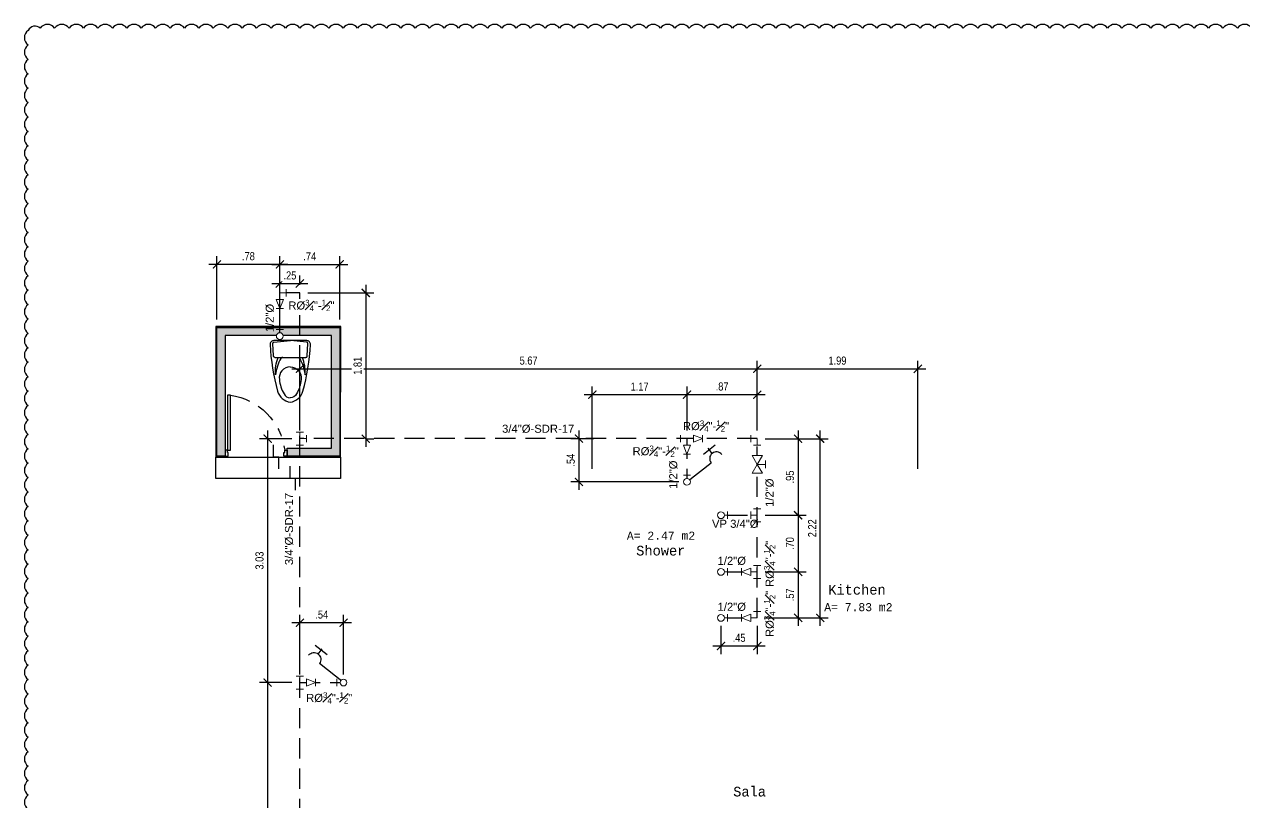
# Model space of a CAD drawing. Header units: metres. Extents: x 2 to 147, y 24 to 94.
# Drawn here: x 30.38 to 45.51, y 33.33 to 42.98 of the extents above; entities that cross this region are included whole.
import ezdxf

# ---------------------------------------------------------------- set-up
doc = ezdxf.new("R2010")
doc.units = ezdxf.units.M
doc.header["$MEASUREMENT"] = 0
doc.header["$PDMODE"] = 35
for name, pattern in [('BORDER2', [0.875, 0.25, -0.125, 0.25, -0.125, 0, -0.125]), ('CONTINOUS', [0]), ('HIDDEN', [0.375, 0.25, -0.125])]:
    doc.linetypes.add(name, pattern=pattern)
doc.layers.get('Defpoints').update_dxf_attribs({"color": 171})
for name, color, linetype in [('001-Paredes', 1, 'Continuous'), ('002-TextoAmbiente', 1, 'Continuous'), ('005-Piso', 1, 'Continuous'), ('010-Mobiliario', 8, 'Continuous'), ('011-Puertas y Ventanas', 1, 'Continuous'), ('A POT', 4, 'HIDDEN'), ('A RES textos', 2, 'Continuous'), ('AP TEXTOS', 2, 'Continuous')]:
    doc.layers.add(name, color=color, linetype=linetype)
doc.layers.add('A POT accesorios', color=3, linetype='Continuous', lineweight=18)
doc.styles.add('ARIAL', font='arial.ttf')
doc.styles.add('COTAS', font='ARIALN.TTF')
doc.styles.add('romans', font='romans.shx', dxfattribs={"height": 1.8})
doc.dimstyles.new('ESC-50', dxfattribs={"dimtxt": 0.1, "dimasz": 0.1, "dimexe": 0.1, "dimexo": 0.1, "dimgap": 0.05, "dimtad": 1, "dimzin": 4, "dimdsep": 46, "dimtxsty": 'COTAS', "dimblk": 'ARCHTICK', "dimcen": 0.1, "dimdle": 0.1, "dimclrd": 1, "dimclre": 1, "dimclrt": 2, "dimazin": 0, "dimtfac": 0.75, "dimtmove": 1, "dimatfit": 3, "dimldrblk": 'FLE', "dimfxl": 0.1, "dimtvp": 1.5, "dimtfill": 1, "dimtolj": 1, "dimtzin": 0, "dimarcsym": 0})

# ---------------------------------------------------------------- blocks, each defined once
blk = doc.blocks.new('A$C2AB82CD6')
at = {"color": 0, "linetype": 'Continuous'}
for p, q in [((0.0482, 0.1094), (0.0879, 0.1491)), ((0.0807, 0.1166), (0.0636, 0.1337)), ((0, 0), (0.0807, 0.0807))]:
    blk.add_line(p, q, dxfattribs=at)
blk.add_arc((0.0986, 0.0986), 0.0254, 45, 225, dxfattribs=at)
blk = doc.blocks.new('A$C1b8cae82')
blk.add_wipeout([(0, 0.042), (0.011, 0.041), (0.021, 0.037), (0.03, 0.03), (0.037, 0.021), (0.041, 0.011), (0.042, 0), (0.041, -0.011), (0.037, -0.021), (0.03, -0.03), (0.021, -0.037), (0.011, -0.041), (0, -0.042), (-0.011, -0.041), (-0.021, -0.037), (-0.03, -0.03), (-0.037, -0.021), (-0.041, -0.011), (-0.042, 0), (-0.041, 0.011), (-0.037, 0.021), (-0.03, 0.03), (-0.021, 0.037), (-0.011, 0.041)])
at = {"color": 0, "linetype": 'Continuous'}
for points in [[(-0.045, 0.081), (0.045, 0.081)], [(0, 0.042), (0, 0.081)]]:
    blk.add_lwpolyline(points, dxfattribs=at)
blk.add_circle((0, 0), 0.0424, dxfattribs=at)
blk = doc.blocks.new('A$C651ad4a3')
at = {"color": 0}
blk.add_wipeout([(-0.045, 0), (0.045, 0), (0, -0.113)], dxfattribs=at)
blk.add_lwpolyline([(-0.045, 0), (0, -0.113), (0.045, 0)], close=True, dxfattribs=at)
blk.add_lwpolyline([(-0.045, -0.113), (0.045, -0.113)], dxfattribs=at)
blk = doc.blocks.new('A$C4c8fdb71')
at = {"color": 0}
for points in [[(0.045, 0.081), (-0.045, 0.081)], [(0, 0.081), (0, -0.081)], [(0, 0), (0.081, 0)], [(0.081, 0.045), (0.081, -0.045)], [(0.045, -0.081), (-0.045, -0.081)]]:
    blk.add_lwpolyline(points, dxfattribs=at)
blk = doc.blocks.new('INODORO-PETITGARZON-PLANTA')
blk.add_lwpolyline([(0.78, 0, -0.292943), (0.644, -0.158, -0.052692), (0.065, -0.251, -0.422078), (0.017, -0.204), (0.017, -0.204), (0.017, 0.204), (0.017, 0.204, -0.422078), (0.065, 0.251, -0.052692), (0.644, 0.158, -0.292943)], format="xyb", close=True)
for points in [[(0.225, 0.19, 0.414449), (0.207, 0.209), (0.051, 0.217, 0.398758), (0.034, 0.203), (0.017, -0.001)], [(0.225, 0.192), (0.225, -0.192, -0.414449), (0.207, -0.21), (0.051, -0.219, -0.398758), (0.034, -0.204), (0.017, -0.001)], [(0.225, 0.093, -0.279736), (0.237, 0.115, -0.109692), (0.441, 0.183, 0.108214), (0.225, 0.151, 0.108214)], [(0.343, 0, -0.468214), (0.499, 0.134, -0.125087), (0.677, 0.077, -0.28707), (0.726, 0, -1.078007)], [(0.343, 0, 0.468214), (0.499, -0.134, 0.125087), (0.677, -0.077, 0.28707), (0.726, 0, 1.078007)], [(0.225, -0.093, 0.279736), (0.237, -0.115, 0.109692), (0.441, -0.183, -0.108214), (0.225, -0.151, -0.108214)]]:
    blk.add_lwpolyline(points, format="xyb")
blk = doc.blocks.new('door001')
at = {"layer": '011-Puertas y Ventanas'}
for points in [[(-0.075, 0), (0, 0), (0, -0.04), (-0.045, -0.04), (-0.045, -0.03), (-0.075, -0.03)], [(-0.075, -0.03), (-0.075, -0.066), (-0.756, -0.066), (-0.756, -0.03)], [(-0.075, -0.74), (-0.075, -0.77), (0, -0.77), (0, -0.73), (-0.045, -0.73), (-0.045, -0.74)]]:
    blk.add_lwpolyline(points, close=True, dxfattribs=at)
at = {"layer": '011-Puertas y Ventanas', "color": 1, "linetype": 'BORDER2'}
blk.add_arc((0.021, 0.038), 0.784, 187.6333, 262.9326, dxfattribs=at)
blk = doc.blocks.new('A$C6b87ac3d')
at = {"color": 0}
for points in [[(0.045, 0.081), (-0.045, 0.081)], [(0, 0.081), (0, 0), (0.081, 0)], [(0.081, 0.045), (0.081, -0.045)]]:
    blk.add_lwpolyline(points, dxfattribs=at)
blk = doc.blocks.new('A$C65436E00')
at = {"color": 8, "linetype": 'CONTINOUS'}
blk.add_wipeout([(0.11, 0.064), (0, 0), (0.11, -0.064)], dxfattribs=at)
blk.add_wipeout([(-0.11, 0.064), (0, 0), (-0.11, -0.064)], dxfattribs=at)
at = {"color": 0, "linetype": 'CONTINOUS'}
for p, q in [((-0.047, 0.102), (0.047, 0.102)), ((0, 0), (0, 0.102))]:
    blk.add_line(p, q, dxfattribs=at)
for points in [[(-0.11, -0.064), (0, 0), (-0.11, 0.064)], [(0.11, -0.064), (0, 0), (0.11, 0.064)]]:
    blk.add_lwpolyline(points, close=True, dxfattribs=at)
blk = doc.blocks.new('_ARCHTICK')
at = {"color": 0, "linetype": 'ByBlock', "const_width": 0.15}
blk.add_lwpolyline([(-0.5, -0.5), (0.5, 0.5)], dxfattribs=at)
blk = doc.blocks.new('*D217')
at = {"layer": 'A RES textos', "color": 1, "lineweight": -2, "transparency": 16777216}
for p, q in [((33.794, 37.945), (33.794, 38.812)), ((39.467, 37.945), (39.467, 38.812)), ((33.694, 38.712), (39.567, 38.712))]:
    blk.add_line(p, q, dxfattribs=at)
at = {"layer": 'Defpoints', "color": 0, "transparency": 16777216}
for p in [(39.467, 38.712), (33.794, 37.845), (39.467, 37.845)]:
    blk.add_point(p, dxfattribs=at)
at = {"layer": 'A RES textos', "color": 1, "lineweight": -2, "transparency": 16777216, "xscale": 0.1, "yscale": 0.1, "zscale": 0.1, "rotation": 180}
blk.add_blockref('_ARCHTICK', (33.794, 38.712), dxfattribs=at)
at = {"layer": 'A RES textos', "color": 1, "lineweight": -2, "transparency": 16777216, "xscale": 0.1, "yscale": 0.1, "zscale": 0.1}
blk.add_blockref('_ARCHTICK', (39.467, 38.712), dxfattribs=at)
at = {"layer": 'A RES textos', "color": 2, "transparency": 16777216, "insert": (36.631, 38.813), "char_height": 0.1, "attachment_point": 5, "style": 'COTAS', "bg_fill": 3, "box_fill_scale": 1.25, "bg_fill_color": 256, "bg_fill_true_color": 13158600, "bg_fill_transparency": 0}
blk.add_mtext('\\A1;5.67', dxfattribs=at)
blk = doc.blocks.new('FLE')
at = {"linetype": 'Continuous'}
h = blk.add_hatch(color=2, dxfattribs=at)
h.paths.add_polyline_path([(-0.57, -0.62), (-0.42, -0.71), (0, 0), (-0.2, 0)])
h.paths.add_polyline_path([(-0.42, 0.71), (-0.57, 0.62), (-0.2, 0), (0, 0)])
at = {"color": 1, "linetype": 'Continuous'}
for p, q in [((0, 0), (-1, 0)), ((-0.31, 0.77), (-0.69, 0.55)), ((-0.2, 0), (-0.64, 0.73)), ((-0.2, 0), (-0.64, -0.73)), ((0.07, -0.11), (-0.49, 0.82)), ((0.07, 0.11), (-0.49, -0.82)), ((-0.69, -0.55), (-0.31, -0.77))]:
    blk.add_line(p, q, dxfattribs=at)
blk = doc.blocks.new('*D218')
at = {"layer": 'A RES textos', "color": 1, "lineweight": -2, "transparency": 16777216}
for p, q in [((39.467, 37.945), (39.467, 38.812)), ((41.458, 37.47), (41.458, 38.812)), ((39.367, 38.712), (41.558, 38.712))]:
    blk.add_line(p, q, dxfattribs=at)
at = {"layer": 'Defpoints', "color": 0, "transparency": 16777216}
for p in [(41.458, 38.712), (39.467, 37.845), (41.458, 37.37)]:
    blk.add_point(p, dxfattribs=at)
at = {"layer": 'A RES textos', "color": 1, "lineweight": -2, "transparency": 16777216, "xscale": 0.1, "yscale": 0.1, "zscale": 0.1, "rotation": 180}
blk.add_blockref('_ARCHTICK', (39.467, 38.712), dxfattribs=at)
at = {"layer": 'A RES textos', "color": 1, "lineweight": -2, "transparency": 16777216, "xscale": 0.1, "yscale": 0.1, "zscale": 0.1}
blk.add_blockref('_ARCHTICK', (41.458, 38.712), dxfattribs=at)
at = {"layer": 'A RES textos', "color": 2, "transparency": 16777216, "insert": (40.462, 38.813), "char_height": 0.1, "attachment_point": 5, "style": 'COTAS', "bg_fill": 3, "box_fill_scale": 1.25, "bg_fill_color": 256, "bg_fill_true_color": 13158600, "bg_fill_transparency": 0}
blk.add_mtext('\\A1;1.99', dxfattribs=at)
blk = doc.blocks.new('*D219')
at = {"layer": 'A RES textos', "color": 1, "lineweight": -2, "transparency": 16777216}
for p, q in [((37.421, 37.47), (37.421, 38.491)), ((38.596, 37.945), (38.596, 38.491)), ((37.321, 38.391), (38.696, 38.391))]:
    blk.add_line(p, q, dxfattribs=at)
at = {"layer": 'Defpoints', "color": 0, "transparency": 16777216}
for p in [(38.596, 38.391), (38.596, 37.845), (37.421, 37.37)]:
    blk.add_point(p, dxfattribs=at)
at = {"layer": 'A RES textos', "color": 1, "lineweight": -2, "transparency": 16777216, "xscale": 0.1, "yscale": 0.1, "zscale": 0.1, "rotation": 180}
blk.add_blockref('_ARCHTICK', (37.421, 38.391), dxfattribs=at)
at = {"layer": 'A RES textos', "color": 1, "lineweight": -2, "transparency": 16777216, "xscale": 0.1, "yscale": 0.1, "zscale": 0.1}
blk.add_blockref('_ARCHTICK', (38.596, 38.391), dxfattribs=at)
at = {"layer": 'A RES textos', "color": 2, "transparency": 16777216, "insert": (38.008, 38.491), "char_height": 0.1, "attachment_point": 5, "style": 'COTAS', "bg_fill": 3, "box_fill_scale": 1.25, "bg_fill_color": 256, "bg_fill_true_color": 13158600, "bg_fill_transparency": 0}
blk.add_mtext('\\A1;1.17', dxfattribs=at)
blk = doc.blocks.new('*D220')
at = {"layer": 'A RES textos', "color": 1, "lineweight": -2, "transparency": 16777216}
for p, q in [((38.596, 37.945), (38.596, 38.491)), ((39.467, 37.945), (39.467, 38.491)), ((38.496, 38.391), (39.567, 38.391))]:
    blk.add_line(p, q, dxfattribs=at)
at = {"layer": 'Defpoints', "color": 0, "transparency": 16777216}
for p in [(39.467, 38.391), (38.596, 37.845), (39.467, 37.845)]:
    blk.add_point(p, dxfattribs=at)
at = {"layer": 'A RES textos', "color": 1, "lineweight": -2, "transparency": 16777216, "xscale": 0.1, "yscale": 0.1, "zscale": 0.1, "rotation": 180}
blk.add_blockref('_ARCHTICK', (38.596, 38.391), dxfattribs=at)
at = {"layer": 'A RES textos', "color": 1, "lineweight": -2, "transparency": 16777216, "xscale": 0.1, "yscale": 0.1, "zscale": 0.1}
blk.add_blockref('_ARCHTICK', (39.467, 38.391), dxfattribs=at)
at = {"layer": 'A RES textos', "color": 2, "transparency": 16777216, "insert": (39.031, 38.492), "char_height": 0.1, "attachment_point": 5, "style": 'COTAS', "bg_fill": 3, "box_fill_scale": 1.25, "bg_fill_color": 256, "bg_fill_true_color": 13158600, "bg_fill_transparency": 0}
blk.add_mtext('\\A1;.87', dxfattribs=at)
blk = doc.blocks.new('*D221')
at = {"layer": 'A RES textos', "color": 1, "lineweight": -2, "transparency": 16777216}
for p, q in [((39.567, 37.845), (40.074, 37.845)), ((39.974, 37.945), (39.974, 36.795)), ((39.567, 36.895), (40.074, 36.895))]:
    blk.add_line(p, q, dxfattribs=at)
at = {"layer": 'Defpoints', "color": 0, "transparency": 16777216}
for p in [(39.467, 37.845), (39.467, 36.895), (39.974, 36.895)]:
    blk.add_point(p, dxfattribs=at)
at = {"layer": 'A RES textos', "color": 1, "lineweight": -2, "transparency": 16777216, "xscale": 0.1, "yscale": 0.1, "zscale": 0.1}
for p, rotation in [((39.974, 37.845), 90), ((39.974, 36.895), 270)]:
    blk.add_blockref('_ARCHTICK', p, dxfattribs=dict(at, rotation=rotation))
at = {"layer": 'A RES textos', "color": 2, "transparency": 16777216, "insert": (39.873, 37.37), "char_height": 0.1, "attachment_point": 5, "rotation": 90, "style": 'COTAS', "bg_fill": 3, "box_fill_scale": 1.25, "bg_fill_color": 256, "bg_fill_true_color": 13158600, "bg_fill_transparency": 0}
blk.add_mtext('\\A1;.95', dxfattribs=at)
blk = doc.blocks.new('*D222')
at = {"layer": 'A RES textos', "color": 1, "lineweight": -2, "transparency": 16777216}
for p, q in [((39.974, 36.995), (39.974, 36.093)), ((39.567, 36.895), (40.074, 36.895)), ((39.567, 36.193), (40.074, 36.193))]:
    blk.add_line(p, q, dxfattribs=at)
at = {"layer": 'Defpoints', "color": 0, "transparency": 16777216}
for p in [(39.467, 36.895), (39.467, 36.193), (39.974, 36.193)]:
    blk.add_point(p, dxfattribs=at)
at = {"layer": 'A RES textos', "color": 1, "lineweight": -2, "transparency": 16777216, "xscale": 0.1, "yscale": 0.1, "zscale": 0.1}
for p, rotation in [((39.974, 36.895), 90), ((39.974, 36.193), 270)]:
    blk.add_blockref('_ARCHTICK', p, dxfattribs=dict(at, rotation=rotation))
at = {"layer": 'A RES textos', "color": 2, "transparency": 16777216, "insert": (39.873, 36.544), "char_height": 0.1, "attachment_point": 5, "rotation": 90, "style": 'COTAS', "bg_fill": 3, "box_fill_scale": 1.25, "bg_fill_color": 256, "bg_fill_true_color": 13158600, "bg_fill_transparency": 0}
blk.add_mtext('\\A1;.70', dxfattribs=at)
blk = doc.blocks.new('*D223')
at = {"layer": 'A RES textos', "color": 1, "lineweight": -2, "transparency": 16777216}
for p, q in [((39.567, 36.193), (40.074, 36.193)), ((39.974, 36.293), (39.974, 35.522)), ((39.567, 35.622), (40.074, 35.622))]:
    blk.add_line(p, q, dxfattribs=at)
at = {"layer": 'Defpoints', "color": 0, "transparency": 16777216}
for p in [(39.467, 36.193), (39.467, 35.622), (39.974, 35.622)]:
    blk.add_point(p, dxfattribs=at)
at = {"layer": 'A RES textos', "color": 1, "lineweight": -2, "transparency": 16777216, "xscale": 0.1, "yscale": 0.1, "zscale": 0.1}
for p, rotation in [((39.974, 36.193), 90), ((39.974, 35.622), 270)]:
    blk.add_blockref('_ARCHTICK', p, dxfattribs=dict(at, rotation=rotation))
at = {"layer": 'A RES textos', "color": 2, "transparency": 16777216, "insert": (39.873, 35.908), "char_height": 0.1, "attachment_point": 5, "rotation": 90, "style": 'COTAS', "bg_fill": 3, "box_fill_scale": 1.25, "bg_fill_color": 256, "bg_fill_true_color": 13158600, "bg_fill_transparency": 0}
blk.add_mtext('\\A1;.57', dxfattribs=at)
blk = doc.blocks.new('*D224')
at = {"layer": 'A RES textos', "color": 1, "lineweight": -2, "transparency": 16777216}
for p, q in [((39.92, 37.845), (40.348, 37.845)), ((40.248, 35.522), (40.248, 37.945)), ((39.92, 35.622), (40.348, 35.622))]:
    blk.add_line(p, q, dxfattribs=at)
at = {"layer": 'Defpoints', "color": 0, "transparency": 16777216}
for p in [(39.82, 37.845), (40.248, 37.845), (39.82, 35.622)]:
    blk.add_point(p, dxfattribs=at)
at = {"layer": 'A RES textos', "color": 1, "lineweight": -2, "transparency": 16777216, "xscale": 0.1, "yscale": 0.1, "zscale": 0.1}
for p, rotation in [((40.248, 37.845), 90), ((40.248, 35.622), 270)]:
    blk.add_blockref('_ARCHTICK', p, dxfattribs=dict(at, rotation=rotation))
at = {"layer": 'A RES textos', "color": 2, "transparency": 16777216, "insert": (40.148, 36.734), "char_height": 0.1, "attachment_point": 5, "rotation": 90, "style": 'COTAS', "bg_fill": 3, "box_fill_scale": 1.25, "bg_fill_color": 256, "bg_fill_true_color": 13158600, "bg_fill_transparency": 0}
blk.add_mtext('\\A1;2.22', dxfattribs=at)
blk = doc.blocks.new('*D225')
at = {"layer": 'A RES textos', "color": 1, "lineweight": -2, "transparency": 16777216}
for p, q in [((37.438, 37.845), (37.155, 37.845)), ((37.255, 37.945), (37.255, 37.21)), ((38.496, 37.31), (37.155, 37.31))]:
    blk.add_line(p, q, dxfattribs=at)
at = {"layer": 'Defpoints', "color": 0, "transparency": 16777216}
for p in [(37.538, 37.845), (37.255, 37.31), (38.596, 37.31)]:
    blk.add_point(p, dxfattribs=at)
at = {"layer": 'A RES textos', "color": 1, "lineweight": -2, "transparency": 16777216, "xscale": 0.1, "yscale": 0.1, "zscale": 0.1}
for p, rotation in [((37.255, 37.845), 90), ((37.255, 37.31), 270)]:
    blk.add_blockref('_ARCHTICK', p, dxfattribs=dict(at, rotation=rotation))
at = {"layer": 'A RES textos', "color": 2, "transparency": 16777216, "insert": (37.154, 37.578), "char_height": 0.1, "attachment_point": 5, "rotation": 90, "style": 'COTAS', "bg_fill": 3, "box_fill_scale": 1.25, "bg_fill_color": 256, "bg_fill_true_color": 13158600, "bg_fill_transparency": 0}
blk.add_mtext('\\A1;.54', dxfattribs=at)
blk = doc.blocks.new('*D226')
at = {"layer": 'A RES textos', "color": 1, "lineweight": -2, "transparency": 16777216}
for p, q in [((39.017, 35.522), (39.017, 35.174)), ((39.467, 35.522), (39.467, 35.174)), ((38.917, 35.274), (39.567, 35.274))]:
    blk.add_line(p, q, dxfattribs=at)
at = {"layer": 'Defpoints', "color": 0, "transparency": 16777216}
for p in [(39.017, 35.622), (39.467, 35.622), (39.467, 35.274)]:
    blk.add_point(p, dxfattribs=at)
at = {"layer": 'A RES textos', "color": 1, "lineweight": -2, "transparency": 16777216, "xscale": 0.1, "yscale": 0.1, "zscale": 0.1, "rotation": 180}
blk.add_blockref('_ARCHTICK', (39.017, 35.274), dxfattribs=at)
at = {"layer": 'A RES textos', "color": 1, "lineweight": -2, "transparency": 16777216, "xscale": 0.1, "yscale": 0.1, "zscale": 0.1}
blk.add_blockref('_ARCHTICK', (39.467, 35.274), dxfattribs=at)
at = {"layer": 'A RES textos', "color": 2, "transparency": 16777216, "insert": (39.242, 35.375), "char_height": 0.1, "attachment_point": 5, "style": 'COTAS', "bg_fill": 3, "box_fill_scale": 1.25, "bg_fill_color": 256, "bg_fill_true_color": 13158600, "bg_fill_transparency": 0}
blk.add_mtext('\\A1;.45', dxfattribs=at)
blk = doc.blocks.new('*D227')
at = {"layer": 'A RES textos', "color": 1, "lineweight": -2, "transparency": 16777216}
for p, q in [((33.645, 40.007), (32.665, 40.007)), ((32.765, 39.325), (32.765, 40.107)), ((33.545, 39.337), (33.545, 40.107))]:
    blk.add_line(p, q, dxfattribs=at)
at = {"layer": 'Defpoints', "color": 0, "transparency": 16777216}
for p in [(32.765, 40.007), (32.765, 39.225), (33.545, 39.237)]:
    blk.add_point(p, dxfattribs=at)
at = {"layer": 'A RES textos', "color": 1, "lineweight": -2, "transparency": 16777216, "xscale": 0.1, "yscale": 0.1, "zscale": 0.1, "rotation": 180}
blk.add_blockref('_ARCHTICK', (32.765, 40.007), dxfattribs=at)
at = {"layer": 'A RES textos', "color": 1, "lineweight": -2, "transparency": 16777216, "xscale": 0.1, "yscale": 0.1, "zscale": 0.1}
blk.add_blockref('_ARCHTICK', (33.545, 40.007), dxfattribs=at)
at = {"layer": 'A RES textos', "color": 2, "transparency": 16777216, "insert": (33.155, 40.108), "char_height": 0.1, "attachment_point": 5, "style": 'COTAS', "bg_fill": 3, "box_fill_scale": 1.25, "bg_fill_color": 256, "bg_fill_true_color": 13158600, "bg_fill_transparency": 0}
blk.add_mtext('\\A1;.78', dxfattribs=at)
blk = doc.blocks.new('*D228')
at = {"layer": 'A RES textos', "color": 1, "lineweight": -2, "transparency": 16777216}
for p, q in [((33.445, 40.007), (34.388, 40.007)), ((33.545, 39.753), (33.545, 40.107)), ((34.288, 39.325), (34.288, 40.107))]:
    blk.add_line(p, q, dxfattribs=at)
at = {"layer": 'Defpoints', "color": 0, "transparency": 16777216}
for p in [(34.288, 40.007), (33.545, 39.653), (34.288, 39.225)]:
    blk.add_point(p, dxfattribs=at)
at = {"layer": 'A RES textos', "color": 1, "lineweight": -2, "transparency": 16777216, "xscale": 0.1, "yscale": 0.1, "zscale": 0.1, "rotation": 180}
blk.add_blockref('_ARCHTICK', (33.545, 40.007), dxfattribs=at)
at = {"layer": 'A RES textos', "color": 1, "lineweight": -2, "transparency": 16777216, "xscale": 0.1, "yscale": 0.1, "zscale": 0.1}
blk.add_blockref('_ARCHTICK', (34.288, 40.007), dxfattribs=at)
at = {"layer": 'A RES textos', "color": 2, "transparency": 16777216, "insert": (33.916, 40.107), "char_height": 0.1, "attachment_point": 5, "style": 'COTAS', "bg_fill": 3, "box_fill_scale": 1.25, "bg_fill_color": 256, "bg_fill_true_color": 13158600, "bg_fill_transparency": 0}
blk.add_mtext('\\A1;.74', dxfattribs=at)
blk = doc.blocks.new('*D229')
at = {"layer": 'A RES textos', "color": 1, "lineweight": -2, "transparency": 16777216}
for p, q in [((33.545, 39.753), (33.545, 39.869)), ((33.794, 39.753), (33.794, 39.869)), ((33.445, 39.769), (33.894, 39.769))]:
    blk.add_line(p, q, dxfattribs=at)
at = {"layer": 'Defpoints', "color": 0, "transparency": 16777216}
for p in [(33.545, 39.653), (33.794, 39.653)]:
    blk.add_point(p, dxfattribs=at)
at = {"layer": 'A RES textos', "color": 1, "lineweight": -2, "transparency": 16777216, "xscale": 0.1, "yscale": 0.1, "zscale": 0.1, "rotation": 180}
blk.add_blockref('_ARCHTICK', (33.545, 39.769), dxfattribs=at)
at = {"layer": 'A RES textos', "color": 1, "lineweight": -2, "transparency": 16777216, "xscale": 0.1, "yscale": 0.1, "zscale": 0.1}
blk.add_blockref('_ARCHTICK', (33.794, 39.769), dxfattribs=at)
at = {"layer": 'A RES textos', "color": 2, "transparency": 16777216, "insert": (33.67, 39.87), "char_height": 0.1, "attachment_point": 5, "style": 'COTAS', "bg_fill": 3, "box_fill_scale": 1.25, "bg_fill_color": 256, "bg_fill_true_color": 13158600, "bg_fill_transparency": 0}
blk.add_mtext('\\A1;.25', dxfattribs=at)
at = {"layer": 'Defpoints', "color": 0, "transparency": 16777216}
blk.add_point((33.794, 39.769), dxfattribs=at)
blk = doc.blocks.new('*D230')
at = {"layer": 'A RES textos', "color": 1, "lineweight": -2, "transparency": 16777216}
for p, q in [((34.611, 39.753), (34.611, 37.745)), ((33.894, 39.653), (34.711, 39.653)), ((34.618, 37.845), (34.711, 37.845))]:
    blk.add_line(p, q, dxfattribs=at)
at = {"layer": 'Defpoints', "color": 0, "transparency": 16777216}
for p in [(33.794, 39.653), (34.518, 37.845), (34.611, 37.845)]:
    blk.add_point(p, dxfattribs=at)
at = {"layer": 'A RES textos', "color": 1, "lineweight": -2, "transparency": 16777216, "xscale": 0.1, "yscale": 0.1, "zscale": 0.1}
for p, rotation in [((34.611, 39.653), 90), ((34.611, 37.845), 270)]:
    blk.add_blockref('_ARCHTICK', p, dxfattribs=dict(at, rotation=rotation))
at = {"layer": 'A RES textos', "color": 2, "transparency": 16777216, "insert": (34.51, 38.749), "char_height": 0.1, "attachment_point": 5, "rotation": 90, "style": 'COTAS', "bg_fill": 3, "box_fill_scale": 1.25, "bg_fill_color": 256, "bg_fill_true_color": 13158600, "bg_fill_transparency": 0}
blk.add_mtext('\\A1;1.81', dxfattribs=at)
blk = doc.blocks.new('*D231')
at = {"layer": 'A RES textos', "color": 1, "lineweight": -2, "transparency": 16777216}
for p, q in [((33.694, 37.845), (33.294, 37.845)), ((33.394, 37.945), (33.394, 34.72)), ((33.694, 34.82), (33.294, 34.82))]:
    blk.add_line(p, q, dxfattribs=at)
at = {"layer": 'Defpoints', "color": 0, "transparency": 16777216}
for p in [(33.794, 37.845), (33.394, 34.82), (33.794, 34.82)]:
    blk.add_point(p, dxfattribs=at)
at = {"layer": 'A RES textos', "color": 1, "lineweight": -2, "transparency": 16777216, "xscale": 0.1, "yscale": 0.1, "zscale": 0.1}
for p, rotation in [((33.394, 37.845), 90), ((33.394, 34.82), 270)]:
    blk.add_blockref('_ARCHTICK', p, dxfattribs=dict(at, rotation=rotation))
at = {"layer": 'A RES textos', "color": 2, "transparency": 16777216, "insert": (33.293, 36.333), "char_height": 0.1, "attachment_point": 5, "rotation": 90, "style": 'COTAS', "bg_fill": 3, "box_fill_scale": 1.25, "bg_fill_color": 256, "bg_fill_true_color": 13158600, "bg_fill_transparency": 0}
blk.add_mtext('\\A1;3.03', dxfattribs=at)
blk = doc.blocks.new('*D232')
at = {"layer": 'A RES textos', "color": 1, "lineweight": -2, "transparency": 16777216}
for p, q in [((33.694, 34.82), (33.294, 34.82)), ((33.394, 34.92), (33.394, 30.234)), ((33.694, 30.334), (33.294, 30.334))]:
    blk.add_line(p, q, dxfattribs=at)
at = {"layer": 'Defpoints', "color": 0, "transparency": 16777216}
for p in [(33.794, 34.82), (33.394, 30.334), (33.794, 30.334)]:
    blk.add_point(p, dxfattribs=at)
at = {"layer": 'A RES textos', "color": 1, "lineweight": -2, "transparency": 16777216, "xscale": 0.1, "yscale": 0.1, "zscale": 0.1}
for p, rotation in [((33.394, 34.82), 90), ((33.394, 30.334), 270)]:
    blk.add_blockref('_ARCHTICK', p, dxfattribs=dict(at, rotation=rotation))
at = {"layer": 'A RES textos', "color": 2, "transparency": 16777216, "insert": (33.293, 32.577), "char_height": 0.1, "attachment_point": 5, "rotation": 90, "style": 'COTAS', "bg_fill": 3, "box_fill_scale": 1.25, "bg_fill_color": 256, "bg_fill_true_color": 13158600, "bg_fill_transparency": 0}
blk.add_mtext('\\A1;4.49', dxfattribs=at)
blk = doc.blocks.new('*D234')
at = {"layer": 'A RES textos', "color": 1, "lineweight": -2, "transparency": 16777216}
for p, q in [((33.794, 34.92), (33.794, 35.662)), ((34.335, 34.92), (34.335, 35.662)), ((34.435, 35.562), (33.694, 35.562))]:
    blk.add_line(p, q, dxfattribs=at)
at = {"layer": 'Defpoints', "color": 0, "transparency": 16777216}
for p in [(33.794, 35.562), (33.794, 34.82), (34.335, 34.82)]:
    blk.add_point(p, dxfattribs=at)
at = {"layer": 'A RES textos', "color": 1, "lineweight": -2, "transparency": 16777216, "xscale": 0.1, "yscale": 0.1, "zscale": 0.1, "rotation": 180}
blk.add_blockref('_ARCHTICK', (33.794, 35.562), dxfattribs=at)
at = {"layer": 'A RES textos', "color": 1, "lineweight": -2, "transparency": 16777216, "xscale": 0.1, "yscale": 0.1, "zscale": 0.1}
blk.add_blockref('_ARCHTICK', (34.335, 35.562), dxfattribs=at)
at = {"layer": 'A RES textos', "color": 2, "transparency": 16777216, "insert": (34.065, 35.663), "char_height": 0.1, "attachment_point": 5, "style": 'COTAS', "bg_fill": 3, "box_fill_scale": 1.25, "bg_fill_color": 256, "bg_fill_true_color": 13158600, "bg_fill_transparency": 0}
blk.add_mtext('\\A1;.54', dxfattribs=at)

msp = doc.modelspace()

# ---------------------------------------------------------------- hatches: boundary and pattern name
at = {"layer": '005-Piso', "transparency": 33554508}
h = msp.add_hatch(color=9, dxfattribs=at)
h.dxf.hatch_style = 1
h.paths.add_polyline_path([(34.1876, 37.7281), (34.1876, 39.1245), (32.8652, 39.1245), (32.8652, 37.7281), (32.8652, 37.6281), (32.7652, 37.6281), (32.7652, 39.2245), (34.2876, 39.2245), (34.2876, 37.6281), (34.1876, 37.6281), (33.6352, 37.6281), (33.6352, 37.7281)])

# ---------------------------------------------------------------- linework, layer by layer
at = {"layer": '001-Paredes', "color": 6}
for points in [[(32.7527, 39.2245), (32.7527, 37.6156), (32.8652, 37.6156), (32.8652, 37.6281), (32.7652, 37.6281), (32.7652, 39.2245), (34.2876, 39.2245), (34.2876, 37.6156), (34.298, 37.6156), (34.3001, 39.2245), (34.3001, 39.237), (32.7527, 39.237)], [(34.2876, 37.6281), (33.6352, 37.6281), (33.6352, 37.6156), (34.2876, 37.6156)]]:
    msp.add_lwpolyline(points, close=True, dxfattribs=at)
at = {"layer": '001-Paredes'}
msp.add_lwpolyline([(34.1876, 37.7281), (34.1876, 39.1245), (32.8652, 39.1245), (32.8652, 37.7281), (32.8652, 37.6281), (32.7652, 37.6281), (32.7652, 39.2245), (34.2876, 39.2245), (34.2876, 37.6281), (34.1876, 37.6281), (34.1876, 37.6281), (33.6352, 37.6281), (33.6352, 37.7281)], close=True, dxfattribs=at)
at = {"layer": '005-Piso', "color": 4}
for points in [[(33.5342, 37.4704), (33.5342, 37.6156), (33.4664, 37.6156), (33.4664, 37.767)], [(33.7414, 37.206), (33.7414, 37.3513), (33.6737, 37.3513), (33.6737, 37.5027)]]:
    msp.add_lwpolyline(points, dxfattribs=at)
msp.add_lwpolyline([(32.7527, 37.6156), (34.298, 37.6156), (34.298, 37.3513), (32.7527, 37.3513)], close=True, dxfattribs=at)
msp.add_lwpolyline([(32.7527, 37.6156), (34.298, 37.6156), (34.298, 37.3513), (32.7527, 37.3513)], close=True, dxfattribs=at)
at = {"layer": 'A POT'}
for p, q in [((33.5446, 39.1119), (33.5446, 39.6529)), ((33.7944, 25.6287), (33.7944, 39.6529)), ((39.4666, 37.8453), (33.7944, 37.8453)), ((38.5955, 37.8453), (38.5955, 37.3098)), ((39.4666, 35.6224), (39.4666, 37.8453)), ((39.0975, 36.8953), (39.4666, 36.8953)), ((39.0975, 36.1928), (39.4666, 36.1928)), ((39.0975, 35.6224), (39.4666, 35.6224)), ((33.7944, 34.8202), (34.335, 34.8202))]:
    msp.add_line(p, q, dxfattribs=at)

# ---------------------------------------------------------------- block references
at = {"layer": '010-Mobiliario', "xscale": -1, "rotation": 90}
msp.add_blockref('INODORO-PETITGARZON-PLANTA', (33.6744, 39.0779), dxfattribs=at)
at = {"layer": '011-Puertas y Ventanas', "xscale": -1, "rotation": 90}
msp.add_blockref('door001', (32.8652, 37.6281), dxfattribs=at)
msp.add_blockref('door001', (32.8652, 37.6281), dxfattribs=at)
at = {"layer": 'A POT', "color": 3, "linetype": 'HIDDEN', "ltscale": 0.001, "xscale": -3.333333333333337, "yscale": 3.333333333333337, "zscale": 3.333333333333337, "rotation": 6.918742062138934}
msp.add_blockref('A$C2AB82CD6', (34.335, 34.8202), dxfattribs=at)
at = {"layer": 'A POT accesorios'}
msp.add_blockref('A$C4c8fdb71', (33.7944, 37.8453), dxfattribs=at)
for name, p, rotation in [('A$C4c8fdb71', (38.5955, 37.8453), 270), ('A$C6b87ac3d', (39.4666, 37.8453), 179.9999999999325)]:
    msp.add_blockref(name, p, dxfattribs=dict(at, rotation=rotation))

# ---------------------------------------------------------------- texts
at = {"layer": '002-TextoAmbiente', "width": 1.737026, "attachment_point": 5, "style": 'romans'}
for s, insert, char_height in [('\\pt0.4;{\\fConsolas|b0|i0|c0|p49;A= 2.47 m2}', (38.2735, 36.6418), 0.1), ('\\pt0.48;{\\fConsolas|b0|i0|c0|p49;Shower}', (38.2706, 36.4552), 0.12), ('\\pt0.48;{\\fConsolas|b0|i0|c0|p49;Kitchen}', (40.7042, 35.9701), 0.12), ('\\pt0.4;{\\fConsolas|b0|i0|c0|p49;A= 7.83 m2}', (40.7216, 35.7545), 0.1), ('\\pt0.48;{\\fConsolas|b0|i0|c0|p49;Sala}', (39.3725, 33.4662), 0.12)]:
    msp.add_mtext(s, dxfattribs=dict(at, insert=insert, char_height=char_height))
at = {"layer": 'AP TEXTOS', "insert": (36.7499, 37.9666), "char_height": 0.1, "width": 0.875022, "attachment_point": 5, "style": 'ARIAL'}
msp.add_mtext('3/4"%%C-SDR-17', dxfattribs=at)
at = {"layer": 'AP TEXTOS', "insert": (33.6603, 36.7247), "char_height": 0.1, "width": 0.875022, "attachment_point": 5, "rotation": 90, "style": 'ARIAL'}
msp.add_mtext('3/4"%%C-SDR-17', dxfattribs=at)

# ---------------------------------------------------------------- next in the draw order: block references
at = {"layer": 'A POT accesorios', "xscale": -1, "rotation": 89.99999999999706}
msp.add_blockref('A$C651ad4a3', (33.8753, 34.8202), dxfattribs=at)
at = {"layer": 'A POT accesorios', "rotation": 90.00000000000001}
msp.add_blockref('A$C1b8cae82', (34.335, 34.8202), dxfattribs=at)

# ---------------------------------------------------------------- next in the draw order: block references
at = {"layer": 'A POT accesorios'}
msp.add_blockref('A$C4c8fdb71', (33.7944, 34.8202), dxfattribs=at)

# ---------------------------------------------------------------- next in the draw order: texts
at = {"layer": 'AP TEXTOS', "insert": (34.1573, 34.6297), "char_height": 0.1, "width": 0.572135, "attachment_point": 5, "style": 'ARIAL', "bg_fill": 3, "box_fill_scale": 1.1, "bg_fill_color": 256, "bg_fill_transparency": 0}
msp.add_mtext('\\A1;R%%C{\\H0.7x;\\S3#4;}"-{\\H0.7x;\\S1#2;}"', dxfattribs=at)

# ---------------------------------------------------------------- next in the draw order: linework, layer by layer
at = {"layer": 'Defpoints'}
msp.add_lwpolyline([(45.6015, 42.9371, 0.5205671), (45.4226, 42.9371, 0.5205671), (45.2436, 42.9371, 0.5205671), (45.0647, 42.9371, 0.5205671), (44.8858, 42.9371, 0.5205671), (44.7069, 42.9371, 0.5205671), (44.528, 42.9371, 0.5205671), (44.3491, 42.9371, 0.5205671), (44.1702, 42.9371, 0.5205671), (43.9913, 42.9371, 0.5205671), (43.8124, 42.9371, 0.5205671), (43.6335, 42.9371, 0.5205671), (43.4545, 42.9371, 0.5205671), (43.2756, 42.9371, 0.5205671), (43.0967, 42.9371, 0.5205671), (42.9178, 42.9371, 0.5205671), (42.7389, 42.9371, 0.5205671), (42.56, 42.9371, 0.5205671), (42.3811, 42.9371, 0.5205671), (42.2022, 42.9371, 0.5205671), (42.0233, 42.9371, 0.5205671), (41.8444, 42.9371, 0.5205671), (41.6654, 42.9371, 0.5205671), (41.4865, 42.9371, 0.5205671), (41.3076, 42.9371, 0.5205671), (41.1287, 42.9371, 0.5205671), (40.9498, 42.9371, 0.5205671), (40.7709, 42.9371, 0.5205671), (40.592, 42.9371, 0.5205671), (40.4131, 42.9371, 0.5205671), (40.2342, 42.9371, 0.5205671), (40.0553, 42.9371, 0.5205671), (39.8763, 42.9371, 0.5205671), (39.6974, 42.9371, 0.5205671), (39.5185, 42.9371, 0.5205671), (39.3396, 42.9371, 0.5205671), (39.1607, 42.9371, 0.5205671), (38.9818, 42.9371, 0.5205671), (38.8029, 42.9371, 0.5205671), (38.624, 42.9371, 0.5205671), (38.4451, 42.9371, 0.5205671), (38.2662, 42.9371, 0.5205671), (38.0872, 42.9371, 0.5205671), (37.9083, 42.9371, 0.5205671), (37.7294, 42.9371, 0.5205671), (37.5505, 42.9371, 0.5205671), (37.3716, 42.9371, 0.5205671), (37.1927, 42.9371, 0.5205671), (37.0138, 42.9371, 0.5205671), (36.8349, 42.9371, 0.5205671), (36.656, 42.9371, 0.5205671), (36.477, 42.9371, 0.5205671), (36.2981, 42.9371, 0.5205671), (36.1192, 42.9371, 0.5205671), (35.9403, 42.9371, 0.5205671), (35.7614, 42.9371, 0.5205671), (35.5825, 42.9371, 0.5205671), (35.4036, 42.9371, 0.5205671), (35.2247, 42.9371, 0.5205671), (35.0458, 42.9371, 0.5205671), (34.8669, 42.9371, 0.5205671), (34.6879, 42.9371, 0.5205671), (34.509, 42.9371, 0.5205671), (34.3301, 42.9371, 0.5205671), (34.1512, 42.9371, 0.5205671), (33.9723, 42.9371, 0.5205671), (33.7934, 42.9371, 0.5205671), (33.6145, 42.9371, 0.5205671), (33.4356, 42.9371, 0.5205671), (33.2567, 42.9371, 0.5205671), (33.0778, 42.9371, 0.5205671), (32.8988, 42.9371, 0.5205671), (32.7199, 42.9371, 0.5205671), (32.541, 42.9371, 0.5205671), (32.3621, 42.9371, 0.5205671), (32.1832, 42.9371, 0.5205671), (32.0043, 42.9371, 0.5205671), (31.8254, 42.9371, 0.5205671), (31.6465, 42.9371, 0.5205671), (31.4676, 42.9371, 0.5205671), (31.2887, 42.9371, 0.5205671), (31.1097, 42.9371, 0.5205671), (30.9308, 42.9371, 0.5205671), (30.7519, 42.9371, 0.5205671), (30.573, 42.9371, 0.5205671), (30.4232, 42.9081, 0.5205671), (30.4232, 42.7292, 0.5205671), (30.4232, 42.5502, 0.5205671), (30.4232, 42.3713, 0.5205671), (30.4232, 42.1924, 0.5205671), (30.4232, 42.0135, 0.5205671), (30.4232, 41.8346, 0.5205671), (30.4232, 41.6557, 0.5205671), (30.4232, 41.4768, 0.5205671), (30.4232, 41.2979, 0.5205671), (30.4232, 41.119, 0.5205671), (30.4232, 40.94, 0.5205671), (30.4232, 40.7611, 0.5205671), (30.4232, 40.5822, 0.5205671), (30.4232, 40.4033, 0.5205671), (30.4232, 40.2244, 0.5205671), (30.4232, 40.0455, 0.5205671), (30.4232, 39.8666, 0.5205671), (30.4232, 39.6877, 0.5205671), (30.4232, 39.5088, 0.5205671), (30.4232, 39.3299, 0.5205671), (30.4232, 39.1509, 0.5205671), (30.4232, 38.972, 0.5205671), (30.4232, 38.7931, 0.5205671), (30.4232, 38.6142, 0.5205671), (30.4232, 38.4353, 0.5205671), (30.4232, 38.2564, 0.5205671), (30.4232, 38.0775, 0.5205671), (30.4232, 37.8986, 0.5205671), (30.4232, 37.7197, 0.5205671), (30.4232, 37.5408, 0.5205671), (30.4232, 37.3618, 0.5205671), (30.4232, 37.1829, 0.5205671), (30.4232, 37.004, 0.5205671), (30.4232, 36.8251, 0.5205671), (30.4232, 36.6462, 0.5205671), (30.4232, 36.4673, 0.5205671), (30.4232, 36.2884, 0.5205671), (30.4232, 36.1095, 0.5205671), (30.4232, 35.9306, 0.5205671), (30.4232, 35.7517, 0.5205671), (30.4232, 35.5727, 0.5205671), (30.4232, 35.3938, 0.5205671), (30.4232, 35.2149, 0.5205671), (30.4232, 35.036, 0.5205671), (30.4232, 34.8571, 0.5205671), (30.4232, 34.6782, 0.5205671), (30.4232, 34.4993, 0.5205671), (30.4232, 34.3204, 0.5205671), (30.4232, 34.1415, 0.5205671), (30.4232, 33.9626, 0.5205671), (30.4232, 33.7836, 0.5205671), (30.4232, 33.6047, 0.5205671), (30.4232, 33.4258, 0.5205671), (30.4232, 33.2469, 0.5205671)], format="xyb", dxfattribs=at)

# ---------------------------------------------------------------- next in the draw order: block references
at = {"layer": 'A POT accesorios', "xscale": -1}
for name, p, rotation in [('A$C651ad4a3', (33.5446, 39.572, 0), 359.999999999997), ('A$C1b8cae82', (33.5446, 39.1174), 359.9999999999815), ('A$C651ad4a3', (38.5955, 37.7644, 0), 359.999999999997), ('A$C1b8cae82', (39.0166, 36.8953), 269.9999999999816), ('A$C1b8cae82', (39.0166, 36.1928), 269.9999999999816), ('A$C651ad4a3', (39.3858, 36.1928, 0), 269.999999999997), ('A$C1b8cae82', (39.0166, 35.6224), 269.9999999999816), ('A$C651ad4a3', (39.3858, 35.6224, 0), 269.999999999997)]:
    msp.add_blockref(name, p, dxfattribs=dict(at, rotation=rotation))

# ---------------------------------------------------------------- next in the draw order: texts
at = {"layer": 'AP TEXTOS', "insert": (39.6214, 37.1748), "char_height": 0.1, "width": 0.348271, "attachment_point": 5, "rotation": 90, "style": 'ARIAL', "bg_fill": 3, "box_fill_scale": 1.1, "bg_fill_color": 256, "bg_fill_transparency": 0}
msp.add_mtext('1/2"%%C', dxfattribs=at)

# ---------------------------------------------------------------- next in the draw order: block references
at = {"layer": 'A POT accesorios'}
for name, p, rotation in [('A$C651ad4a3', (38.6764, 37.8453, 0), 90.00000000000291), ('A$C65436E00', (39.4666, 37.5257), 270), ('A$C4c8fdb71', (39.4666, 36.8953), 180), ('A$C4c8fdb71', (39.4666, 36.1928), 180), ('A$C6b87ac3d', (39.4666, 35.6224), 89.99999999993246)]:
    msp.add_blockref(name, p, dxfattribs=dict(at, rotation=rotation))

# ---------------------------------------------------------------- next in the draw order: texts
at = {"layer": 'AP TEXTOS', "insert": (33.4217, 39.3415), "char_height": 0.1, "width": 0.348271, "attachment_point": 5, "rotation": 90, "style": 'ARIAL'}
msp.add_mtext('1/2"%%C', dxfattribs=at)
at = {"layer": 'AP TEXTOS', "char_height": 0.1, "width": 0.572135, "attachment_point": 5, "style": 'ARIAL', "bg_fill": 3, "box_fill_scale": 1.1, "bg_fill_color": 256, "bg_fill_transparency": 0}
for insert in [(33.9365, 39.4973), (38.2069, 37.6897)]:
    msp.add_mtext('\\A1;R%%C{\\H0.7x;\\S3#4;}"-{\\H0.7x;\\S1#2;}"', dxfattribs=dict(at, insert=insert))
at = {"layer": 'AP TEXTOS', "char_height": 0.1, "attachment_point": 5, "style": 'ARIAL'}
for s, insert, width in [('VP 3/4"%%C', (39.1946, 36.7876), 0.875022), ('1/2"%%C', (39.1513, 36.3283), 0.147199), ('1/2"%%C', (39.1513, 35.7579), 0.147199)]:
    msp.add_mtext(s, dxfattribs=dict(at, insert=insert, width=width))

# ---------------------------------------------------------------- next in the draw order: linework, layer by layer
at = {"layer": 'A POT'}
msp.add_line((33.7944, 39.6529), (33.6255, 39.6529), dxfattribs=at)

# ---------------------------------------------------------------- next in the draw order: block references
at = {"layer": 'A POT', "color": 3, "linetype": 'HIDDEN', "ltscale": 0.001, "xscale": 3.333333333333336, "yscale": 3.333333333333336, "zscale": 3.333333333333336, "rotation": 353.0828428692885}
msp.add_blockref('A$C2AB82CD6', (38.5955, 37.3098), dxfattribs=at)
at = {"layer": 'A POT accesorios', "rotation": 269.9999999999325}
msp.add_blockref('A$C6b87ac3d', (33.5446, 39.6529), dxfattribs=at)

# ---------------------------------------------------------------- next in the draw order: texts
at = {"layer": 'AP TEXTOS', "insert": (38.8315, 38.0012), "char_height": 0.1, "width": 0.572135, "attachment_point": 5, "style": 'ARIAL', "bg_fill": 3, "box_fill_scale": 1.1, "bg_fill_color": 256, "bg_fill_transparency": 0}
msp.add_mtext('\\A1;R%%C{\\H0.7x;\\S3#4;}"-{\\H0.7x;\\S1#2;}"', dxfattribs=at)
at = {"layer": 'AP TEXTOS', "insert": (39.6206, 35.6712), "char_height": 0.1, "width": 0.572135, "attachment_point": 5, "rotation": 90, "style": 'ARIAL', "bg_fill": 3, "box_fill_scale": 1.1, "bg_fill_color": 256, "bg_fill_transparency": 0}
msp.add_mtext('\\A1;R%%C{\\H0.7x;\\S3#4;}"-{\\H0.7x;\\S1#2;}"', dxfattribs=at)

# ---------------------------------------------------------------- next in the draw order: block references
at = {"layer": 'A POT accesorios', "xscale": -1, "rotation": 359.9999999999815}
msp.add_blockref('A$C1b8cae82', (38.5955, 37.3098), dxfattribs=at)

# ---------------------------------------------------------------- next in the draw order: texts
at = {"layer": 'AP TEXTOS', "insert": (39.6206, 36.2921), "char_height": 0.1, "width": 0.572135, "attachment_point": 5, "rotation": 90, "style": 'ARIAL', "bg_fill": 3, "box_fill_scale": 1.1, "bg_fill_color": 256, "bg_fill_transparency": 0}
msp.add_mtext('\\A1;R%%C{\\H0.7x;\\S3#4;}"-{\\H0.7x;\\S1#2;}"', dxfattribs=at)

# ---------------------------------------------------------------- next in the draw order: dimensions: what is measured, and where the dimension line sits
at = {"layer": 'A RES textos'}
for base, p1, p2, picture, middle in [((32.7652, 40.0069), (33.5446, 39.237), (32.7652, 39.2245), '*D227', (33.1549, 40.108)), ((39.4666, 38.7118), (33.7944, 37.8453), (39.4666, 37.8453), '*D217', (36.6305, 38.8129))]:
    dim = msp.add_linear_dim(base=base, p1=p1, p2=p2, dimstyle='ESC-50', dxfattribs=at)
    dim.commit()
    dim.dimension.update_dxf_attribs({"geometry": picture, "text_midpoint": middle})

# ---------------------------------------------------------------- next in the draw order: texts
at = {"layer": 'AP TEXTOS', "insert": (38.4268, 37.3982), "char_height": 0.1, "width": 0.348271, "attachment_point": 5, "rotation": 90, "style": 'ARIAL', "bg_fill": 3, "box_fill_scale": 1.1, "bg_fill_color": 256, "bg_fill_transparency": 0}
msp.add_mtext('1/2"%%C', dxfattribs=at)

# ---------------------------------------------------------------- next in the draw order: dimensions: what is measured, and where the dimension line sits
at = {"layer": 'A RES textos'}
for base, p1, p2, picture, middle in [((34.2876, 40.0069), (33.5446, 39.6529), (34.2876, 39.2245), '*D228', (33.9161, 40.1069)), ((41.4581, 38.7118), (39.4666, 37.8453), (41.4581, 37.3703), '*D218', (40.4624, 38.8129))]:
    dim = msp.add_linear_dim(base=base, p1=p1, p2=p2, dimstyle='ESC-50', dxfattribs=at)
    dim.commit()
    dim.dimension.update_dxf_attribs({"geometry": picture, "text_midpoint": middle})

# ---------------------------------------------------------------- next in the draw order: dimensions: what is measured, and where the dimension line sits
for base, p1, p2, picture, middle in [((33.7944, 39.7693), (33.5446, 39.6529), (33.7944, 39.6529), '*D229', (33.6695, 39.8704)), ((38.5955, 38.3913), (37.4206, 37.3703), (38.5955, 37.8453), '*D219', (38.0081, 38.4915))]:
    dim = msp.add_linear_dim(base=base, p1=p1, p2=p2, dimstyle='ESC-50', dxfattribs=at)
    dim.commit()
    dim.dimension.update_dxf_attribs({"geometry": picture, "text_midpoint": middle})

# ---------------------------------------------------------------- next in the draw order: dimensions: what is measured, and where the dimension line sits
dim = msp.add_linear_dim(base=(34.6112, 37.8453), p1=(33.7944, 39.6529), p2=(34.5176, 37.8453), angle=90, dimstyle='ESC-50', dxfattribs=at)
dim.commit()
dim.dimension.update_dxf_attribs({"geometry": '*D230', "text_midpoint": (34.5101, 38.7491)})
dim = msp.add_linear_dim(base=(39.4666, 38.3913), p1=(38.5955, 37.8453), p2=(39.4666, 37.8453), dimstyle='ESC-50', dxfattribs=at)
dim.commit()
dim.dimension.update_dxf_attribs({"geometry": '*D220', "text_midpoint": (39.0311, 38.4923)})

# ---------------------------------------------------------------- next in the draw order: dimensions: what is measured, and where the dimension line sits
for base, p1, p2, picture, middle in [((33.3943, 34.8202), (33.7944, 37.8453), (33.7944, 34.8202), '*D231', (33.2933, 36.3328)), ((37.2549, 37.3098), (37.5378, 37.8453), (38.5955, 37.3098), '*D225', (37.154, 37.5776)), ((39.9742, 36.8953), (39.4666, 37.8453), (39.4666, 36.8953), '*D221', (39.8731, 37.3703))]:
    dim = msp.add_linear_dim(base=base, p1=p1, p2=p2, angle=90, dimstyle='ESC-50', dxfattribs=at)
    dim.commit()
    dim.dimension.update_dxf_attribs({"geometry": picture, "text_midpoint": middle})

# ---------------------------------------------------------------- next in the draw order: dimensions: what is measured, and where the dimension line sits
for base, p1, p2, picture, middle in [((39.9742, 36.1928), (39.4666, 36.8953), (39.4666, 36.1928), '*D222', (39.8731, 36.544)), ((33.3943, 30.3335), (33.7944, 34.8202), (33.7944, 30.3335), '*D232', (33.2933, 32.5769))]:
    dim = msp.add_linear_dim(base=base, p1=p1, p2=p2, angle=90, dimstyle='ESC-50', dxfattribs=at)
    dim.commit()
    dim.dimension.update_dxf_attribs({"geometry": picture, "text_midpoint": middle})

# ---------------------------------------------------------------- next in the draw order: dimensions: what is measured, and where the dimension line sits
dim = msp.add_linear_dim(base=(39.9742, 35.6224), p1=(39.4666, 36.1928), p2=(39.4666, 35.6224), angle=90, dimstyle='ESC-50', dxfattribs=at)
dim.commit()
dim.dimension.update_dxf_attribs({"geometry": '*D223', "text_midpoint": (39.8733, 35.9076)})
dim = msp.add_linear_dim(base=(33.7944, 35.5621), p1=(34.335, 34.8202), p2=(33.7944, 34.8202), dimstyle='ESC-50', dxfattribs=at)
dim.commit()
dim.dimension.update_dxf_attribs({"geometry": '*D234', "text_midpoint": (34.0647, 35.663)})

# ---------------------------------------------------------------- next in the draw order: dimensions: what is measured, and where the dimension line sits
dim = msp.add_linear_dim(base=(40.2478, 37.8453), p1=(39.8204, 35.6224), p2=(39.8204, 37.8453), angle=90, dimstyle='ESC-50', dxfattribs=at)
dim.commit()
dim.dimension.update_dxf_attribs({"geometry": '*D224', "text_midpoint": (40.1475, 36.7338)})
dim = msp.add_linear_dim(base=(39.4666, 35.2744), p1=(39.0166, 35.6224), p2=(39.4666, 35.6224), dimstyle='ESC-50', dxfattribs=at)
dim.commit()
dim.dimension.update_dxf_attribs({"geometry": '*D226', "text_midpoint": (39.2416, 35.3752)})

doc.saveas('drawing.dxf')
